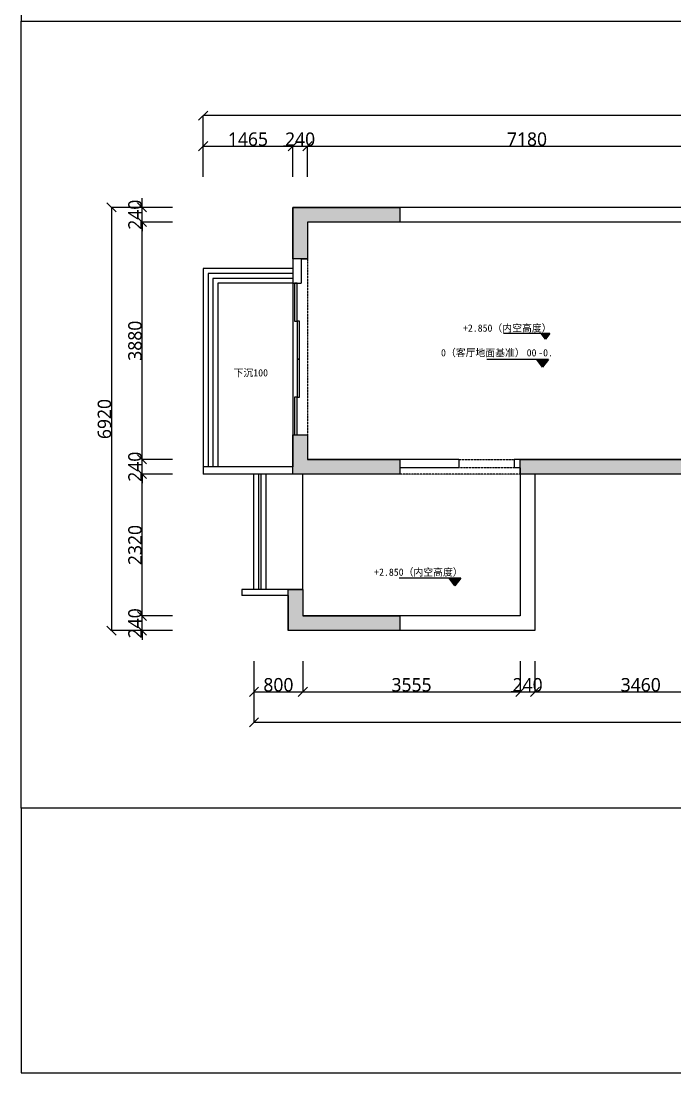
# Model space of a CAD drawing. Header units: millimetres. Extents: x -18923 to 87021, y -73077 to -1985.
# Drawn here: x -18923 to -8230, y -36381 to -19183 of the extents above; entities that cross this region are included whole.
import ezdxf

# ---------------------------------------------------------------- set-up
doc = ezdxf.new("R2010")
doc.units = ezdxf.units.MM
doc.header["$LTSCALE"] = 10
doc.linetypes.add('DASH', pattern=[0.35, 0.25, -0.1])
doc.layers.get('Defpoints').update_dxf_attribs({"color": 250})
for name, color, linetype in [('0文字-标注', 7, 'Continuous'), ('1结构-填充-剪力墙', 251, 'Continuous'), ('1结构-墙体', 7, 'Continuous'), ('1结构-楼梯-栏杆', 43, 'Continuous'), ('1结构-楼梯-梯步', 49, 'Continuous'), ('1结构-窗及电梯', 133, 'Continuous'), ('1结构-门', 133, 'Continuous'), ('2平面-家具-细线', 8, 'Continuous'), ('平面-文字', 255, 'Continuous')]:
    doc.layers.add(name, color=color, linetype=linetype)
doc.styles.add('-黑体', font='simhei.ttf')
doc.styles.add('dim_font', font='SIMPLEX.shx', dxfattribs={"width": 0.8})
doc.styles.add('图框－雅黑', font='')
doc.styles.get('图框－雅黑').set_extended_font_data('Microsoft YaHei')
doc.dimstyles.new('1-30', dxfattribs={"dimtxt": 150, "dimasz": 4, "dimexe": 1.5, "dimexo": 0, "dimgap": 0.6, "dimtad": 1, "dimdec": 0, "dimlfac": 30, "dimdsep": 46, "dimtxsty": 'dim_font', "dimblk": 'DOTSMALL', "dimcen": 4, "dimdle": 1.5, "dimclrd": 123, "dimclre": 123, "dimclrt": 256, "dimadec": 0, "dimazin": 0, "dimtfac": 1, "dimtdec": 0, "dimtix": 1, "dimtmove": 2, "dimatfit": 3, "dimldrblk": 'DOTSMALL', "dimfxl": 1.5, "dimarcsym": 0})

# ---------------------------------------------------------------- blocks, each defined once
blk = doc.blocks.new('_OBLIQUE')
at = {"color": 0, "linetype": 'ByBlock'}
blk.add_line((-0.5, -0.5), (0.5, 0.5), dxfattribs=at)
blk = doc.blocks.new('*D221')
at = {"layer": '0文字-标注', "color": 8, "lineweight": -2, "transparency": 16777216}
for p, q in [((-15115, -29650), (-15115, -30151)), ((-14315, -29650), (-14315, -30151)), ((-15117, -30150), (-14314, -30150))]:
    blk.add_line(p, q, dxfattribs=at)
at = {"layer": 'Defpoints', "color": 0, "transparency": 16777216}
for p in [(-15115, -29650), (-14315, -29650), (-14315, -30150)]:
    blk.add_point(p, dxfattribs=at)
at = {"layer": '0文字-标注', "color": 8, "lineweight": -2, "transparency": 16777216, "xscale": 150, "yscale": 150, "zscale": 150, "rotation": 180}
blk.add_blockref('_OBLIQUE', (-15115, -30150), dxfattribs=at)
at = {"layer": '0文字-标注', "color": 8, "lineweight": -2, "transparency": 16777216, "xscale": 150, "yscale": 150, "zscale": 150}
blk.add_blockref('_OBLIQUE', (-14315, -30150), dxfattribs=at)
at = {"layer": '0文字-标注', "color": 255, "transparency": 16777216, "insert": (-14715, -30036), "char_height": 220, "attachment_point": 5, "style": '图框－雅黑'}
blk.add_mtext('800', dxfattribs=at)
blk = doc.blocks.new('_DotSmall')
at = {"color": 0, "linetype": 'ByBlock', "const_width": 0.5}
blk.add_lwpolyline([(-0.0625, 0, 1), (0.0625, 0, 1)], format="xyb", close=True, dxfattribs=at)
blk = doc.blocks.new('*D222')
at = {"layer": '0文字-标注', "color": 8, "lineweight": -2, "transparency": 16777216}
for p, q in [((-14315, -29650), (-14315, -30151)), ((-10760, -29650), (-10760, -30151)), ((-14317, -30150), (-10759, -30150))]:
    blk.add_line(p, q, dxfattribs=at)
at = {"layer": 'Defpoints', "color": 0, "transparency": 16777216}
for p in [(-14315, -29650), (-10760, -29650), (-10760, -30150)]:
    blk.add_point(p, dxfattribs=at)
at = {"layer": '0文字-标注', "color": 8, "lineweight": -2, "transparency": 16777216, "xscale": 150, "yscale": 150, "zscale": 150, "rotation": 180}
blk.add_blockref('_OBLIQUE', (-14315, -30150), dxfattribs=at)
at = {"layer": '0文字-标注', "color": 8, "lineweight": -2, "transparency": 16777216, "xscale": 150, "yscale": 150, "zscale": 150}
blk.add_blockref('_OBLIQUE', (-10760, -30150), dxfattribs=at)
at = {"layer": '0文字-标注', "color": 255, "transparency": 16777216, "insert": (-12538, -30036), "char_height": 220, "attachment_point": 5, "style": '图框－雅黑'}
blk.add_mtext('3555', dxfattribs=at)
blk = doc.blocks.new('*D223')
at = {"layer": '0文字-标注', "color": 8, "lineweight": -2, "transparency": 16777216}
for p, q in [((-10760, -29650), (-10760, -30151)), ((-10520, -29650), (-10520, -30151)), ((-10760, -30150), (-10910, -30150)), ((-10760, -30150), (-10520, -30150)), ((-10520, -30150), (-10370, -30150))]:
    blk.add_line(p, q, dxfattribs=at)
at = {"layer": 'Defpoints', "color": 0, "transparency": 16777216}
for p in [(-10760, -29650), (-10520, -29650), (-10520, -30150)]:
    blk.add_point(p, dxfattribs=at)
at = {"layer": '0文字-标注', "color": 8, "lineweight": -2, "transparency": 16777216, "xscale": 150, "yscale": 150, "zscale": 150}
blk.add_blockref('_OBLIQUE', (-10760, -30150), dxfattribs=at)
at = {"layer": '0文字-标注', "color": 8, "lineweight": -2, "transparency": 16777216, "xscale": 150, "yscale": 150, "zscale": 150, "rotation": 180}
blk.add_blockref('_OBLIQUE', (-10520, -30150), dxfattribs=at)
at = {"layer": '0文字-标注', "color": 255, "transparency": 16777216, "insert": (-10640, -30036), "char_height": 220, "attachment_point": 5, "style": '图框－雅黑'}
blk.add_mtext('240', dxfattribs=at)
blk = doc.blocks.new('*D224')
at = {"layer": '0文字-标注', "color": 8, "lineweight": -2, "transparency": 16777216}
for p, q in [((-10520, -29650), (-10520, -30151)), ((-7060, -29650), (-7060, -30151)), ((-10522, -30150), (-7059, -30150))]:
    blk.add_line(p, q, dxfattribs=at)
at = {"layer": 'Defpoints', "color": 0, "transparency": 16777216}
for p in [(-10520, -29650), (-7060, -29650), (-7060, -30150)]:
    blk.add_point(p, dxfattribs=at)
at = {"layer": '0文字-标注', "color": 8, "lineweight": -2, "transparency": 16777216, "xscale": 150, "yscale": 150, "zscale": 150, "rotation": 180}
blk.add_blockref('_OBLIQUE', (-10520, -30150), dxfattribs=at)
at = {"layer": '0文字-标注', "color": 8, "lineweight": -2, "transparency": 16777216, "xscale": 150, "yscale": 150, "zscale": 150}
blk.add_blockref('_OBLIQUE', (-7060, -30150), dxfattribs=at)
at = {"layer": '0文字-标注', "color": 255, "transparency": 16777216, "insert": (-8790, -30036), "char_height": 220, "attachment_point": 5, "style": '图框－雅黑'}
blk.add_mtext('3460', dxfattribs=at)
blk = doc.blocks.new('*D230')
at = {"layer": '0文字-标注', "color": 8, "lineweight": -2, "transparency": 16777216}
for p, q in [((-15115, -29650), (-15115, -30651)), ((2185, -29650), (2185, -30651)), ((2186, -30650), (-15117, -30650))]:
    blk.add_line(p, q, dxfattribs=at)
at = {"layer": 'Defpoints', "color": 0, "transparency": 16777216}
for p in [(-15115, -29650), (2185, -29650), (-15115, -30650)]:
    blk.add_point(p, dxfattribs=at)
at = {"layer": '0文字-标注', "color": 8, "lineweight": -2, "transparency": 16777216, "xscale": 150, "yscale": 150, "zscale": 150, "rotation": 180}
blk.add_blockref('_OBLIQUE', (-15115, -30650), dxfattribs=at)
at = {"layer": '0文字-标注', "color": 8, "lineweight": -2, "transparency": 16777216, "xscale": 150, "yscale": 150, "zscale": 150}
blk.add_blockref('_OBLIQUE', (2185, -30650), dxfattribs=at)
at = {"layer": '0文字-标注', "color": 255, "transparency": 16777216, "insert": (-6465, -30535), "char_height": 220, "attachment_point": 5, "style": '图框－雅黑'}
blk.add_mtext('17300', dxfattribs=at)
blk = doc.blocks.new('*D236')
at = {"layer": '0文字-标注', "color": 8, "lineweight": -2, "transparency": 16777216}
for p, q in [((-16945, -28910), (-16945, -28760)), ((-16445, -28910), (-16946, -28910)), ((-16945, -29150), (-16945, -28910)), ((-16445, -29150), (-16946, -29150)), ((-16945, -29150), (-16945, -29300))]:
    blk.add_line(p, q, dxfattribs=at)
at = {"layer": 'Defpoints', "color": 0, "transparency": 16777216}
for p in [(-16945, -28910), (-16445, -28910), (-16445, -29150)]:
    blk.add_point(p, dxfattribs=at)
at = {"layer": '0文字-标注', "color": 8, "lineweight": -2, "transparency": 16777216, "xscale": 150, "yscale": 150, "zscale": 150}
for p, rotation in [((-16945, -28910), 270), ((-16945, -29150), 90)]:
    blk.add_blockref('_OBLIQUE', p, dxfattribs=dict(at, rotation=rotation))
at = {"layer": '0文字-标注', "color": 255, "transparency": 16777216, "insert": (-17059, -29030), "char_height": 220, "attachment_point": 5, "rotation": 90, "style": '图框－雅黑'}
blk.add_mtext('240', dxfattribs=at)
blk = doc.blocks.new('*D237')
at = {"layer": '0文字-标注', "color": 8, "lineweight": -2, "transparency": 16777216}
for p, q in [((-16445, -26590), (-16946, -26590)), ((-16945, -28912), (-16945, -26589)), ((-16445, -28910), (-16946, -28910))]:
    blk.add_line(p, q, dxfattribs=at)
at = {"layer": 'Defpoints', "color": 0, "transparency": 16777216}
for p in [(-16945, -26590), (-16445, -26590), (-16445, -28910)]:
    blk.add_point(p, dxfattribs=at)
at = {"layer": '0文字-标注', "color": 8, "lineweight": -2, "transparency": 16777216, "xscale": 150, "yscale": 150, "zscale": 150}
for p, rotation in [((-16945, -26590), 90), ((-16945, -28910), 270)]:
    blk.add_blockref('_OBLIQUE', p, dxfattribs=dict(at, rotation=rotation))
at = {"layer": '0文字-标注', "color": 255, "transparency": 16777216, "insert": (-17059, -27750), "char_height": 220, "attachment_point": 5, "rotation": 90, "style": '图框－雅黑'}
blk.add_mtext('2320', dxfattribs=at)
blk = doc.blocks.new('*D238')
at = {"layer": '0文字-标注', "color": 8, "lineweight": -2, "transparency": 16777216}
for p, q in [((-16945, -26350), (-16945, -26200)), ((-16445, -26350), (-16946, -26350)), ((-16945, -26590), (-16945, -26350)), ((-16445, -26590), (-16946, -26590)), ((-16945, -26590), (-16945, -26740))]:
    blk.add_line(p, q, dxfattribs=at)
at = {"layer": 'Defpoints', "color": 0, "transparency": 16777216}
for p in [(-16945, -26350), (-16445, -26350), (-16445, -26590)]:
    blk.add_point(p, dxfattribs=at)
at = {"layer": '0文字-标注', "color": 8, "lineweight": -2, "transparency": 16777216, "xscale": 150, "yscale": 150, "zscale": 150}
for p, rotation in [((-16945, -26350), 270), ((-16945, -26590), 90)]:
    blk.add_blockref('_OBLIQUE', p, dxfattribs=dict(at, rotation=rotation))
at = {"layer": '0文字-标注', "color": 255, "transparency": 16777216, "insert": (-17059, -26470), "char_height": 220, "attachment_point": 5, "rotation": 90, "style": '图框－雅黑'}
blk.add_mtext('240', dxfattribs=at)
blk = doc.blocks.new('*D239')
at = {"layer": '0文字-标注', "color": 8, "lineweight": -2, "transparency": 16777216}
for p, q in [((-16445, -22470), (-16946, -22470)), ((-16945, -26352), (-16945, -22469)), ((-16445, -26350), (-16946, -26350))]:
    blk.add_line(p, q, dxfattribs=at)
at = {"layer": 'Defpoints', "color": 0, "transparency": 16777216}
for p in [(-16945, -22470), (-16445, -22470), (-16445, -26350)]:
    blk.add_point(p, dxfattribs=at)
at = {"layer": '0文字-标注', "color": 8, "lineweight": -2, "transparency": 16777216, "xscale": 150, "yscale": 150, "zscale": 150}
for p, rotation in [((-16945, -22470), 90), ((-16945, -26350), 270)]:
    blk.add_blockref('_OBLIQUE', p, dxfattribs=dict(at, rotation=rotation))
at = {"layer": '0文字-标注', "color": 255, "transparency": 16777216, "insert": (-17059, -24410), "char_height": 220, "attachment_point": 5, "rotation": 90, "style": '图框－雅黑'}
blk.add_mtext('3880', dxfattribs=at)
blk = doc.blocks.new('*D240')
at = {"layer": '0文字-标注', "color": 8, "lineweight": -2, "transparency": 16777216}
for p, q in [((-16945, -22230), (-16945, -22080)), ((-16445, -22230), (-16946, -22230)), ((-16945, -22470), (-16945, -22230)), ((-16445, -22470), (-16946, -22470)), ((-16945, -22470), (-16945, -22620))]:
    blk.add_line(p, q, dxfattribs=at)
at = {"layer": 'Defpoints', "color": 0, "transparency": 16777216}
for p in [(-16945, -22230), (-16445, -22230), (-16445, -22470)]:
    blk.add_point(p, dxfattribs=at)
at = {"layer": '0文字-标注', "color": 8, "lineweight": -2, "transparency": 16777216, "xscale": 150, "yscale": 150, "zscale": 150}
for p, rotation in [((-16945, -22230), 270), ((-16945, -22470), 90)]:
    blk.add_blockref('_OBLIQUE', p, dxfattribs=dict(at, rotation=rotation))
at = {"layer": '0文字-标注', "color": 255, "transparency": 16777216, "insert": (-17059, -22350), "char_height": 220, "attachment_point": 5, "rotation": 90, "style": '图框－雅黑'}
blk.add_mtext('240', dxfattribs=at)
blk = doc.blocks.new('*D241')
at = {"layer": '0文字-标注', "color": 8, "lineweight": -2, "transparency": 16777216}
for p, q in [((-16445, -22230), (-17446, -22230)), ((-17445, -22229), (-17445, -29152)), ((-16445, -29150), (-17446, -29150))]:
    blk.add_line(p, q, dxfattribs=at)
at = {"layer": 'Defpoints', "color": 0, "transparency": 16777216}
for p in [(-16445, -22230), (-17445, -29150), (-16445, -29150)]:
    blk.add_point(p, dxfattribs=at)
at = {"layer": '0文字-标注', "color": 8, "lineweight": -2, "transparency": 16777216, "xscale": 150, "yscale": 150, "zscale": 150}
for p, rotation in [((-17445, -22230), 90), ((-17445, -29150), 270)]:
    blk.add_blockref('_OBLIQUE', p, dxfattribs=dict(at, rotation=rotation))
at = {"layer": '0文字-标注', "color": 255, "transparency": 16777216, "insert": (-17559, -25690), "char_height": 220, "attachment_point": 5, "rotation": 90, "style": '图框－雅黑'}
blk.add_mtext('6920', dxfattribs=at)
blk = doc.blocks.new('*D242')
at = {"layer": '0文字-标注', "color": 8, "lineweight": -2, "transparency": 16777216}
for p, q in [((-15947, -21230), (-14479, -21230)), ((-15945, -21730), (-15945, -21229)), ((-14480, -21730), (-14480, -21229))]:
    blk.add_line(p, q, dxfattribs=at)
at = {"layer": 'Defpoints', "color": 0, "transparency": 16777216}
for p in [(-14480, -21230), (-15945, -21730), (-14480, -21730)]:
    blk.add_point(p, dxfattribs=at)
at = {"layer": '0文字-标注', "color": 8, "lineweight": -2, "transparency": 16777216, "xscale": 150, "yscale": 150, "zscale": 150, "rotation": 180}
blk.add_blockref('_OBLIQUE', (-15945, -21230), dxfattribs=at)
at = {"layer": '0文字-标注', "color": 8, "lineweight": -2, "transparency": 16777216, "xscale": 150, "yscale": 150, "zscale": 150}
blk.add_blockref('_OBLIQUE', (-14480, -21230), dxfattribs=at)
at = {"layer": '0文字-标注', "color": 255, "transparency": 16777216, "insert": (-15213, -21115), "char_height": 220, "attachment_point": 5, "style": '图框－雅黑'}
blk.add_mtext('1465', dxfattribs=at)
blk = doc.blocks.new('*D243')
at = {"layer": '0文字-标注', "color": 8, "lineweight": -2, "transparency": 16777216}
for p, q in [((-14480, -21230), (-14630, -21230)), ((-14480, -21730), (-14480, -21229)), ((-14480, -21230), (-14240, -21230)), ((-14240, -21730), (-14240, -21229)), ((-14240, -21230), (-14090, -21230))]:
    blk.add_line(p, q, dxfattribs=at)
at = {"layer": 'Defpoints', "color": 0, "transparency": 16777216}
for p in [(-14240, -21230), (-14480, -21730), (-14240, -21730)]:
    blk.add_point(p, dxfattribs=at)
at = {"layer": '0文字-标注', "color": 8, "lineweight": -2, "transparency": 16777216, "xscale": 150, "yscale": 150, "zscale": 150}
blk.add_blockref('_OBLIQUE', (-14480, -21230), dxfattribs=at)
at = {"layer": '0文字-标注', "color": 8, "lineweight": -2, "transparency": 16777216, "xscale": 150, "yscale": 150, "zscale": 150, "rotation": 180}
blk.add_blockref('_OBLIQUE', (-14240, -21230), dxfattribs=at)
at = {"layer": '0文字-标注', "color": 255, "transparency": 16777216, "insert": (-14360, -21116), "char_height": 220, "attachment_point": 5, "style": '图框－雅黑'}
blk.add_mtext('240', dxfattribs=at)
blk = doc.blocks.new('*D244')
at = {"layer": '0文字-标注', "color": 8, "lineweight": -2, "transparency": 16777216}
for p, q in [((-14242, -21230), (-7059, -21230)), ((-14240, -21730), (-14240, -21229)), ((-7060, -21730), (-7060, -21229))]:
    blk.add_line(p, q, dxfattribs=at)
at = {"layer": 'Defpoints', "color": 0, "transparency": 16777216}
for p in [(-7060, -21230), (-14240, -21730), (-7060, -21730)]:
    blk.add_point(p, dxfattribs=at)
at = {"layer": '0文字-标注', "color": 8, "lineweight": -2, "transparency": 16777216, "xscale": 150, "yscale": 150, "zscale": 150, "rotation": 180}
blk.add_blockref('_OBLIQUE', (-14240, -21230), dxfattribs=at)
at = {"layer": '0文字-标注', "color": 8, "lineweight": -2, "transparency": 16777216, "xscale": 150, "yscale": 150, "zscale": 150}
blk.add_blockref('_OBLIQUE', (-7060, -21230), dxfattribs=at)
at = {"layer": '0文字-标注', "color": 255, "transparency": 16777216, "insert": (-10650, -21115), "char_height": 220, "attachment_point": 5, "style": '图框－雅黑'}
blk.add_mtext('7180', dxfattribs=at)
blk = doc.blocks.new('*D254')
at = {"layer": '0文字-标注', "color": 8, "lineweight": -2, "transparency": 16777216}
for p, q in [((4496, -20730), (-15947, -20730)), ((-15945, -21730), (-15945, -20729)), ((4495, -21730), (4495, -20729))]:
    blk.add_line(p, q, dxfattribs=at)
at = {"layer": 'Defpoints', "color": 0, "transparency": 16777216}
for p in [(-15945, -20730), (-15945, -21730), (4495, -21730)]:
    blk.add_point(p, dxfattribs=at)
at = {"layer": '0文字-标注', "color": 8, "lineweight": -2, "transparency": 16777216, "xscale": 150, "yscale": 150, "zscale": 150, "rotation": 180}
blk.add_blockref('_OBLIQUE', (-15945, -20730), dxfattribs=at)
at = {"layer": '0文字-标注', "color": 8, "lineweight": -2, "transparency": 16777216, "xscale": 150, "yscale": 150, "zscale": 150}
blk.add_blockref('_OBLIQUE', (4495, -20730), dxfattribs=at)
at = {"layer": '0文字-标注', "color": 255, "transparency": 16777216, "insert": (-5725, -20616), "char_height": 220, "attachment_point": 5, "style": '图框－雅黑'}
blk.add_mtext('20440', dxfattribs=at)

msp = doc.modelspace()

# ---------------------------------------------------------------- hatches: boundary and pattern name
at = {"layer": '1结构-填充-剪力墙'}
h = msp.add_hatch(color=256, dxfattribs=at)
h.dxf.hatch_style = 1
h.paths.add_polyline_path([(-3810.2, -23440), (-4715.2, -23440), (-4715.2, -23285), (-4830.2, -23285), (-4830.2, -23600), (-3810.2, -23600)])
h.paths.add_polyline_path([(-2235.2, -23440), (-3210.2, -23440), (-3210.2, -23600), (-2235.2, -23600)])
h.paths.add_polyline_path([(1254.8, -28495), (1494.8, -28495), (1494.8, -29150), (-125.2, -29150), (-125.2, -28910), (1254.8, -28910)])
h.paths.add_polyline_path([(1984.8, -26320), (3494.8, -26320), (3494.8, -25765), (3734.8, -25765), (3734.8, -26550), (1984.8, -26550)])
h.paths.add_polyline_path([(3494.8, -23200), (-125.2, -23200), (-125.2, -22960), (3734.8, -22960), (3734.8, -23715), (3494.8, -23715)])
h.paths.add_polyline_path([(-1635.2, -23440), (-405.2, -23440), (-405.2, -22960), (-125.2, -22960), (-125.2, -23600), (-1635.2, -23600)])
h.paths.add_polyline_path([(-3210.2, -25015), (-2560.2, -25015), (-2560.2, -23600), (-2335.2, -23600), (-2335.2, -25270), (-3210.2, -25270)])
h.paths.add_polyline_path([(-10760.2, -26350), (-6825.2, -26350), (-6825.2, -27020), (-7060.2, -27020), (-7060.2, -26590), (-10520.2, -26590), (-10760.2, -26590)])
h.paths.add_polyline_path([(-14555.2, -28475), (-14315.2, -28475), (-14315.2, -28910), (-12730.2, -28910), (-12730.2, -29150), (-14555.2, -29150)])
h.paths.add_polyline_path([(-14480.2, -25950), (-14240.2, -25950), (-14240.2, -26350), (-12730.2, -26350), (-12730.2, -26590), (-14480.2, -26590)])
h.paths.add_polyline_path([(-14480.2, -22230), (-12730.2, -22230), (-12730.2, -22470), (-14240.2, -22470), (-14240.2, -23070), (-14480.2, -23070)])
h.paths.add_polyline_path([(-2945.2, -28350), (-3195.2, -28350), (-3195.2, -29150), (-2945.2, -29150)])
h.paths.add_polyline_path([(-2945.2, -26280), (-3195.2, -26280), (-3195.2, -26280), (-3195.2, -26510), (-5575.2, -26510), (-5575.2, -26880), (-5575.2, -27150), (-5335.2, -27150), (-5335.2, -26750), (-3195.2, -26750), (-3195.2, -27280), (-2945.2, -27280)])
h.paths.add_polyline_path([(-4715.2, -22230), (-7060.2, -22230), (-7060.2, -22685), (-6825.2, -22685), (-6825.2, -22485), (-4830.2, -22485), (-4715.2, -22485)])

# ---------------------------------------------------------------- linework, layer by layer
at = {"layer": '1结构-墙体'}
for p, q in [((-1825.2, -22230), (-14480.2, -22230)), ((-14480.2, -22230), (-14480.2, -23470)), ((-7060.2, -22470), (-14240.2, -22470)), ((-14240.2, -22470), (-14240.2, -23070)), ((-14340.2, -23070), (-14340.2, -23470)), ((-14340.2, -23070), (-14240.2, -23070)), ((-14480.2, -23470), (-14340.2, -23470)), ((-14480.2, -25950), (-14480.2, -26470)), ((-14240.2, -25950), (-14240.2, -26350)), ((-14480.2, -26470), (-15945.2, -26470)), ((-15945.2, -26470), (-15945.2, -26590)), ((-11765.2, -26350), (-14240.2, -26350)), ((-11765.2, -26350), (-11765.2, -26490)), ((-6825.2, -26350), (-10860.2, -26350)), ((-10860.2, -26350), (-10860.2, -26490)), ((-12730.2, -26590), (-15945.2, -26590)), ((-12730.2, -26490), (-12730.2, -26590)), ((-11765.2, -26490), (-12730.2, -26490)), ((-10760.2, -26490), (-10860.2, -26490)), ((-10760.2, -26490), (-10760.2, -28910)), ((-7060.2, -26590), (-10520.2, -26590)), ((-10520.2, -26590), (-10520.2, -29150)), ((-14315.2, -28475), (-15315.2, -28475)), ((-15315.2, -28475), (-15315.2, -28575)), ((-14315.2, -28475), (-14315.2, -28910)), ((-14555.2, -28575), (-15315.2, -28575)), ((-14555.2, -28575), (-14555.2, -29150)), ((-10760.2, -28910), (-14315.2, -28910)), ((-10520.2, -29150), (-14555.2, -29150))]:
    msp.add_line(p, q, dxfattribs=at)
for points in [[(-14480.2, -22230), (-12730.2, -22230), (-12730.2, -22470), (-14240.2, -22470), (-14240.2, -23070), (-14480.2, -23070)], [(-14480.2, -25950), (-14240.2, -25950), (-14240.2, -26350), (-12730.2, -26350), (-12730.2, -26590), (-14480.2, -26590)], [(-10760.2, -26350), (-6825.2, -26350), (-6825.2, -27020), (-7060.2, -27020), (-7060.2, -26590), (-10520.2, -26590), (-10760.2, -26590)], [(-14555.2, -28475), (-14315.2, -28475), (-14315.2, -28910), (-12730.2, -28910), (-12730.2, -29150), (-14555.2, -29150)]]:
    msp.add_lwpolyline(points, close=True, dxfattribs=at)
at = {"layer": '1结构-楼梯-栏杆'}
for p, q in [((-15865.2, -23310), (-15865.2, -26470)), ((-14480.2, -23310), (-15865.2, -23310)), ((-15785.2, -23390), (-15785.2, -26470)), ((-14480.2, -23390), (-15785.2, -23390))]:
    msp.add_line(p, q, dxfattribs=at)
at = {"layer": '1结构-楼梯-梯步'}
for p, q in [((-15945.2, -23230), (-15945.2, -26470)), ((-14480.2, -23230), (-15945.2, -23230)), ((-15705.2, -23470), (-15705.2, -26470)), ((-14480.2, -23470), (-15705.2, -23470)), ((-14480.2, -23470), (-14480.2, -25950))]:
    msp.add_line(p, q, dxfattribs=at)
at = {"layer": '1结构-窗及电梯'}
for p, q in [((-15115.2, -28475), (-15115.2, -26590)), ((-15035.2, -28475), (-15035.2, -26590)), ((-14995.2, -28475), (-14995.2, -26590)), ((-14915.2, -28475), (-14915.2, -26590)), ((-14315.2, -28475), (-14315.2, -26590))]:
    msp.add_line(p, q, dxfattribs=at)
at = {"layer": '1结构-门'}
for points in [[(-14410.2, -23470), (-14450.2, -23470), (-14450.2, -24090), (-14410.2, -24090)], [(-14370.2, -24090), (-14410.2, -24090), (-14410.2, -24710), (-14370.2, -24710)], [(-14370.2, -24710), (-14410.2, -24710), (-14410.2, -25330), (-14370.2, -25330)], [(-14410.2, -25330), (-14450.2, -25330), (-14450.2, -25950), (-14410.2, -25950)]]:
    msp.add_lwpolyline(points, close=True, dxfattribs=at)
at = {"layer": '2平面-家具-细线', "color": 8, "linetype": 'DASH', "ltscale": 0.5}
for p, q in [((-14240.2, -23070), (-14240.2, -25950)), ((-11765.2, -26350), (-10860.2, -26350)), ((-10760.2, -26590), (-12730.2, -26590)), ((-10860.2, -26490), (-11765.2, -26490))]:
    msp.add_line(p, q, dxfattribs=at)
at = {"layer": 'Defpoints', "color": 1}
for points in [[(7562.7, -14855.7), (-18923.3, -14855.7), (-18923.3, -19183.2), (7562.7, -19183.2)], [(-18923.3, -19183.2), (7562.7, -19183.2), (7562.7, -32054), (-18923.3, -32054)], [(7562.7, -32054), (-18923.3, -32054), (-18923.3, -36381.5), (7562.7, -36381.5)]]:
    msp.add_lwpolyline(points, close=True, dxfattribs=at)
at = {"layer": '平面-文字', "color": 8}
for p, q in [((-10274.8, -24292.6), (-11034.2, -24292.6)), ((-10348.5, -24386.9), (-10420.4, -24292.6)), ((-10274.8, -24292.6), (-10348.5, -24386.9)), ((-10296.4, -24715.6), (-11308.9, -24715.6)), ((-10394.6, -24841.4), (-10490.5, -24715.6)), ((-10296.4, -24715.6), (-10394.6, -24841.4)), ((-11729.5, -28293.1), (-12742, -28293.1)), ((-11827.7, -28418.9), (-11923.6, -28293.1)), ((-11729.5, -28293.1), (-11827.7, -28418.9))]:
    msp.add_line(p, q, dxfattribs=at)
at = {"layer": '平面-文字', "color": 8, "extrusion": (0, 0, -1)}
for points in [[(10348.5, -24386.9), (10348.5, -24292.6), (10420.4, -24292.6)], [(10274.8, -24292.6), (10348.5, -24386.9), (10348.5, -24292.6)], [(10394.6, -24841.4), (10394.6, -24715.6), (10490.5, -24715.6)], [(10296.4, -24715.6), (10394.6, -24841.4), (10394.6, -24715.6)], [(11827.7, -28418.9), (11827.7, -28293.1), (11923.6, -28293.1)], [(11729.5, -28293.1), (11827.7, -28418.9), (11827.7, -28293.1)]]:
    msp.add_solid(points, dxfattribs=at)

# ---------------------------------------------------------------- texts
at = {"layer": '平面-文字', "color": 8, "style": '-黑体'}
for s, height, p in [('+2.850（内空高度）', 117.996, (-11696.7, -24262.2, 28.8)), ('0（客厅地面基准）', 118, (-12055.7, -24665.5, 38.4)), ('00', 118, (-10655.6, -24665.5, 38.4)), ('-0.', 118, (-10466.4, -24665.5, 38.4)), ('下沉100', 118, (-15447.7, -24993.6)), ('+2.850（内空高度）', 117.996, (-13149.2, -28252.6, 38.4))]:
    msp.add_text(s, height=height, dxfattribs=at).set_placement(p)

# ---------------------------------------------------------------- dimensions: what is measured, and where the dimension line sits
at = {"layer": '0文字-标注'}
for base, p1, p2, picture, middle in [((-15945.2, -20730), (4494.8, -21730), (-15945.2, -21730), '*D254', (-5725.2, -20615.7)), ((-14480.2, -21230), (-15945.2, -21730), (-14480.2, -21730), '*D242', (-15212.7, -21115.1)), ((-14240.2, -21230), (-14480.2, -21730), (-14240.2, -21730), '*D243', (-14360.2, -21115.7)), ((-7060.2, -21230), (-14240.2, -21730), (-7060.2, -21730), '*D244', (-10650.2, -21115.1)), ((-14315.2, -30150), (-15115.2, -29650), (-14315.2, -29650), '*D221', (-14715.2, -30035.7)), ((-15115.2, -30650), (2184.8, -29650), (-15115.2, -29650), '*D230', (-6465.2, -30535.1)), ((-10760.2, -30150), (-14315.2, -29650), (-10760.2, -29650), '*D222', (-12537.7, -30035.6)), ((-10520.2, -30150), (-10760.2, -29650), (-10520.2, -29650), '*D223', (-10640.2, -30035.7)), ((-7060.2, -30150), (-10520.2, -29650), (-7060.2, -29650), '*D224', (-8790.2, -30035.7))]:
    dim = msp.add_linear_dim(base=base, p1=p1, p2=p2, dimstyle='1-30', override={"dimtxt": 220, "dimasz": 150, "dimexe": 1, "dimlfac": 1, "dimrnd": 5, "dimtxsty": '图框－雅黑', "dimblk1": 'OBLIQUE', "dimblk2": 'OBLIQUE', "dimsah": 1, "dimclrd": 8, "dimclre": 8, "dimclrt": 255}, dxfattribs=at)
    dim.commit()
    dim.dimension.update_dxf_attribs({"geometry": picture, "text_midpoint": middle})
for base, p1, p2, picture, middle in [((-17445.2, -29150), (-16445.2, -22230), (-16445.2, -29150), '*D241', (-17559.4, -25690)), ((-16945.2, -22230), (-16445.2, -22470), (-16445.2, -22230), '*D240', (-17059.4, -22350)), ((-16945.2, -22470), (-16445.2, -26350), (-16445.2, -22470), '*D239', (-17059.4, -24410)), ((-16945.2, -26350), (-16445.2, -26590), (-16445.2, -26350), '*D238', (-17059.4, -26470)), ((-16945.2, -26590), (-16445.2, -28910), (-16445.2, -26590), '*D237', (-17059.4, -27750)), ((-16945.2, -28910), (-16445.2, -29150), (-16445.2, -28910), '*D236', (-17059.4, -29030))]:
    dim = msp.add_linear_dim(base=base, p1=p1, p2=p2, angle=90, dimstyle='1-30', override={"dimtxt": 220, "dimasz": 150, "dimexe": 1, "dimlfac": 1, "dimrnd": 5, "dimtxsty": '图框－雅黑', "dimblk1": 'OBLIQUE', "dimblk2": 'OBLIQUE', "dimsah": 1, "dimclrd": 8, "dimclre": 8, "dimclrt": 255}, dxfattribs=at)
    dim.commit()
    dim.dimension.update_dxf_attribs({"geometry": picture, "text_midpoint": middle})

doc.saveas('drawing.dxf')
